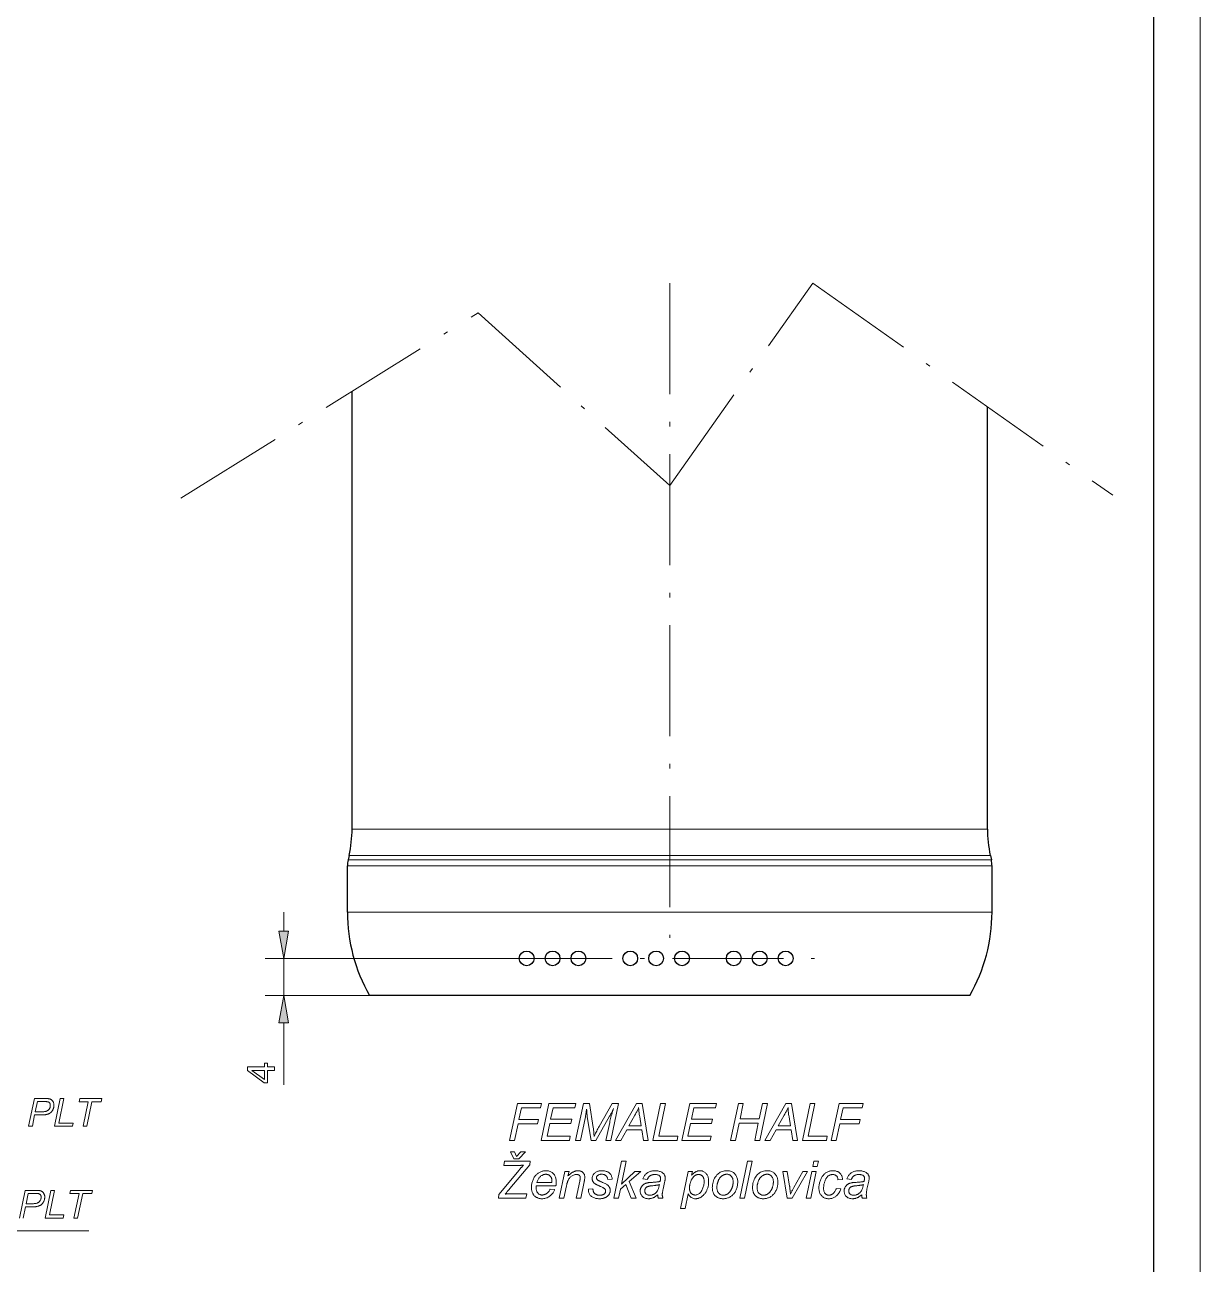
# Model space of a CAD drawing. Extents: x 0 to 297, y 0 to 420.
# Drawn here: x 169.9 to 297, y 151.8 to 285.9 of the extents above; entities that cross this region are included whole.
import ezdxf

# ---------------------------------------------------------------- set-up
doc = ezdxf.new("R2010")
doc.units = 0
doc.linetypes.add('DASHDOT', pattern=[18.5, 12, -3, 0.5, -3])

msp = doc.modelspace()

# ---------------------------------------------------------------- linework, layer by layer
at = {"color": 7, "lineweight": 13}
for p, q in [((297, 0), (297, 420)), ((269.78, 198.9), (205.29, 198.9)), ((270.06, 196.04), (204.97, 196.04)), ((270.22, 194.9), (204.79, 194.9)), ((270.16, 195.56), (204.86, 195.56)), ((270.22, 189.9), (204.79, 189.9)), ((221.43, 184.9), (195.9, 184.9))]:
    msp.add_line(p, q, dxfattribs=at)
at = {"color": 7, "lineweight": 30}
for p, q in [((292, 5), (292, 415)), ((205.29, 198.9), (205.29, 246.24)), ((273.99, 198.9), (273.99, 244.59)), ((272.09, 180.9), (207.19, 180.9))]:
    msp.add_line(p, q, dxfattribs=at)
at = {"color": 7, "linetype": 'DASHDOT', "lineweight": 13}
for p, q in [((239.64, 257.94), (239.64, 187.11)), ((239.64, 236.06), (255.11, 257.94)), ((255.11, 257.94), (287.54, 235.01)), ((186.78, 234.7), (218.91, 254.74)), ((218.91, 254.74), (239.64, 236.06)), ((221.43, 184.9), (255.29, 184.9))]:
    msp.add_line(p, q, dxfattribs=at)
at = {"color": 7, "lineweight": 13, "ltscale": 0.105125}
msp.add_line((273.99, 198.9), (269.78, 198.9), dxfattribs=at)
at = {"color": 7, "lineweight": 30, "ltscale": 0.0125}
for p, q in [((204.97, 196.04), (204.86, 195.56)), ((274.31, 196.04), (274.42, 195.56))]:
    msp.add_line(p, q, dxfattribs=at)
at = {"color": 7, "lineweight": 13, "ltscale": 0.106096}
msp.add_line((274.31, 196.04), (270.06, 196.04), dxfattribs=at)
at = {"color": 7, "lineweight": 30, "ltscale": 0.125}
for p, q in [((204.79, 189.9), (204.79, 194.9)), ((274.49, 189.9), (274.49, 194.9))]:
    msp.add_line(p, q, dxfattribs=at)
at = {"color": 7, "lineweight": 13, "ltscale": 0.106432}
msp.add_line((274.42, 195.56), (270.16, 195.56), dxfattribs=at)
at = {"color": 7, "lineweight": 13, "ltscale": 0.106656}
for p, q in [((274.49, 194.9), (270.22, 194.9)), ((274.49, 189.9), (270.22, 189.9))]:
    msp.add_line(p, q, dxfattribs=at)
at = {"color": 7, "lineweight": 13, "ltscale": 0.051139}
msp.add_line((197.9, 187.85), (197.9, 189.9), dxfattribs=at)
at = {"color": 7, "lineweight": 13, "ltscale": 0.1}
msp.add_line((197.9, 180.9), (197.9, 184.9), dxfattribs=at)
at = {"color": 7, "lineweight": 13, "ltscale": 0.282173}
msp.add_line((207.19, 180.9), (195.9, 180.9), dxfattribs=at)
at = {"color": 7, "lineweight": 13, "ltscale": 0.167814}
msp.add_line((197.9, 171.23), (197.9, 177.94), dxfattribs=at)
at = {"color": 7, "lineweight": 13}
for points in [[(197.38, 187.85), (197.9, 184.9), (198.42, 187.85)], [(198.42, 177.94), (197.9, 180.9), (197.38, 177.94)], [(196.9, 172.77), (196.16, 172.77), (196.16, 171.45), (195.78, 171.45), (193.97, 172.76), (193.97, 173.16), (195.81, 173.16), (195.81, 173.58), (196.16, 173.58), (196.16, 173.16), (196.9, 173.16)], [(195.81, 171.81), (195.81, 172.77), (194.47, 172.77)], [(170.32, 166.74), (170.94, 169.74), (172.2, 169.74), (172.26, 169.74), (172.32, 169.74), (172.38, 169.73), (172.43, 169.73), (172.48, 169.72), (172.53, 169.71), (172.57, 169.7), (172.61, 169.69), (172.65, 169.68), (172.68, 169.66), (172.72, 169.65), (172.75, 169.63), (172.78, 169.61), (172.81, 169.59), (172.83, 169.56), (172.86, 169.54), (172.88, 169.51), (172.91, 169.48), (172.93, 169.44), (172.95, 169.41), (172.97, 169.37), (172.99, 169.33), (173.01, 169.3), (173.02, 169.26), (173.03, 169.22), (173.04, 169.18), (173.05, 169.13), (173.06, 169.09), (173.06, 169.05), (173.06, 169), (173.06, 168.97), (173.06, 168.93), (173.05, 168.89), (173.05, 168.85), (173.04, 168.81), (173.03, 168.78), (173.02, 168.74), (173.01, 168.7), (173, 168.66), (172.98, 168.62), (172.97, 168.59), (172.95, 168.55), (172.94, 168.51), (172.92, 168.48), (172.9, 168.45), (172.88, 168.42), (172.86, 168.39), (172.84, 168.36), (172.82, 168.33), (172.79, 168.31), (172.77, 168.28), (172.75, 168.26), (172.72, 168.24), (172.7, 168.22), (172.68, 168.2), (172.65, 168.18), (172.63, 168.16), (172.61, 168.15), (172.58, 168.13), (172.56, 168.12), (172.53, 168.11), (172.51, 168.09), (172.49, 168.08), (172.46, 168.07), (172.44, 168.06), (172.41, 168.05), (172.38, 168.05), (172.36, 168.04), (172.33, 168.03), (172.3, 168.02), (172.25, 168.01), (172.19, 168), (172.13, 167.99), (172.07, 167.98), (172.01, 167.97), (171.96, 167.97), (171.9, 167.96), (171.84, 167.96), (171.78, 167.96), (171.72, 167.96), (170.97, 167.96), (170.72, 166.74)], [(171.04, 168.3), (171.7, 168.3), (171.78, 168.3), (171.85, 168.3), (171.92, 168.3), (171.98, 168.31), (172.04, 168.32), (172.09, 168.33), (172.14, 168.34), (172.19, 168.35), (172.23, 168.36), (172.27, 168.38), (172.3, 168.4), (172.34, 168.42), (172.37, 168.44), (172.4, 168.46), (172.43, 168.48), (172.46, 168.51), (172.48, 168.54), (172.51, 168.57), (172.53, 168.6), (172.56, 168.63), (172.58, 168.67), (172.6, 168.7), (172.61, 168.74), (172.63, 168.77), (172.64, 168.81), (172.65, 168.84), (172.66, 168.88), (172.66, 168.92), (172.66, 168.95), (172.66, 168.99), (172.66, 169.02), (172.66, 169.05), (172.66, 169.08), (172.66, 169.1), (172.65, 169.13), (172.64, 169.15), (172.64, 169.17), (172.63, 169.19), (172.62, 169.21), (172.61, 169.23), (172.6, 169.25), (172.58, 169.27), (172.57, 169.28), (172.55, 169.3), (172.54, 169.31), (172.52, 169.33), (172.5, 169.34), (172.49, 169.35), (172.47, 169.36), (172.45, 169.37), (172.42, 169.38), (172.4, 169.39), (172.37, 169.39), (172.33, 169.4), (172.29, 169.4), (172.25, 169.41), (172.21, 169.41), (172.16, 169.41), (172.1, 169.41), (172.04, 169.41), (171.28, 169.41)], [(173.1, 166.74), (173.72, 169.74), (174.13, 169.74), (173.57, 167.08), (175.13, 167.08), (175.06, 166.74)], [(176.21, 166.74), (176.77, 169.4), (175.78, 169.4), (175.86, 169.74), (178.22, 169.74), (178.15, 169.4), (177.17, 169.4), (176.61, 166.74)], [(222.33, 165.21), (223.17, 169.21), (225.77, 169.21), (225.67, 168.75), (223.61, 168.75), (223.34, 167.48), (225.45, 167.48), (225.35, 167.02), (223.25, 167.02), (222.87, 165.21)], [(225.74, 165.21), (226.58, 169.21), (229.47, 169.21), (229.37, 168.75), (227.02, 168.75), (226.76, 167.51), (229.05, 167.51), (228.95, 167.05), (226.66, 167.05), (226.37, 165.66), (228.89, 165.66), (228.8, 165.21)], [(229.46, 165.21), (230.3, 169.21), (230.96, 169.21), (231.36, 166.61), (231.38, 166.51), (231.39, 166.41), (231.4, 166.31), (231.42, 166.21), (231.43, 166.11), (231.44, 166.02), (231.45, 165.92), (231.45, 165.82), (231.46, 165.73), (231.46, 165.63), (231.5, 165.72), (231.54, 165.81), (231.58, 165.9), (231.63, 166), (231.69, 166.11), (231.75, 166.22), (231.81, 166.34), (231.87, 166.46), (231.95, 166.59), (232.02, 166.73), (233.42, 169.21), (234.09, 169.21), (233.26, 165.21), (232.73, 165.21), (233.15, 167.15), (233.18, 167.29), (233.21, 167.43), (233.25, 167.57), (233.28, 167.72), (233.32, 167.87), (233.37, 168.02), (233.41, 168.18), (233.46, 168.33), (233.51, 168.5), (233.56, 168.66), (233.53, 168.58), (233.49, 168.5), (233.45, 168.42), (233.41, 168.34), (233.37, 168.26), (233.33, 168.17), (233.28, 168.09), (233.24, 168), (233.19, 167.91), (233.14, 167.82), (231.65, 165.21), (231.13, 165.21), (230.73, 167.77), (230.72, 167.84), (230.71, 167.92), (230.7, 167.99), (230.69, 168.07), (230.68, 168.15), (230.68, 168.24), (230.67, 168.32), (230.66, 168.41), (230.66, 168.5), (230.65, 168.59), (230.64, 168.49), (230.62, 168.39), (230.61, 168.3), (230.6, 168.21), (230.58, 168.12), (230.57, 168.04), (230.56, 167.96), (230.54, 167.89), (230.53, 167.82), (230.52, 167.76), (229.99, 165.21)], [(233.76, 165.21), (236.03, 169.21), (236.66, 169.21), (237.32, 165.21), (236.8, 165.21), (236.61, 166.36), (234.99, 166.36), (234.35, 165.21)], [(237.83, 165.21), (238.66, 169.21), (239.19, 169.21), (238.46, 165.66), (240.53, 165.66), (240.44, 165.21)], [(240.96, 165.21), (241.8, 169.21), (244.68, 169.21), (244.59, 168.75), (242.24, 168.75), (241.98, 167.51), (244.27, 167.51), (244.17, 167.05), (241.88, 167.05), (241.59, 165.66), (244.11, 165.66), (244.01, 165.21)], [(246.22, 165.21), (247.06, 169.21), (247.59, 169.21), (247.25, 167.54), (249.32, 167.54), (249.67, 169.21), (250.2, 169.21), (249.37, 165.21), (248.83, 165.21), (249.22, 167.09), (247.15, 167.09), (246.76, 165.21)], [(249.91, 165.21), (252.18, 169.21), (252.81, 169.21), (253.47, 165.21), (252.95, 165.21), (252.76, 166.36), (251.14, 166.36), (250.5, 165.21)], [(253.98, 165.21), (254.81, 169.21), (255.34, 169.21), (254.61, 165.66), (256.68, 165.66), (256.59, 165.21)], [(257.11, 165.21), (257.95, 169.21), (260.55, 169.21), (260.45, 168.75), (258.39, 168.75), (258.12, 167.48), (260.23, 167.48), (260.13, 167.02), (258.03, 167.02), (257.65, 165.21)], [(235.22, 166.77), (236.54, 166.77), (236.39, 167.77), (236.37, 167.89), (236.35, 168), (236.34, 168.11), (236.33, 168.22), (236.31, 168.32), (236.3, 168.42), (236.29, 168.51), (236.29, 168.6), (236.28, 168.69), (236.28, 168.77), (236.25, 168.7), (236.22, 168.63), (236.18, 168.55), (236.15, 168.47), (236.11, 168.39), (236.07, 168.31), (236.02, 168.23), (235.98, 168.14), (235.93, 168.05), (235.88, 167.95)], [(251.37, 166.77), (252.69, 166.77), (252.54, 167.77), (252.52, 167.89), (252.5, 168), (252.49, 168.11), (252.48, 168.22), (252.46, 168.32), (252.45, 168.42), (252.44, 168.51), (252.44, 168.6), (252.43, 168.69), (252.43, 168.77), (252.4, 168.7), (252.37, 168.63), (252.33, 168.55), (252.3, 168.47), (252.26, 168.39), (252.22, 168.31), (252.17, 168.23), (252.13, 168.14), (252.08, 168.05), (252.03, 167.95)], [(224.04, 163.96), (223.32, 163.21), (222.78, 163.21), (222.44, 163.96), (222.87, 163.96), (223.08, 163.47), (223.53, 163.96)], [(221.12, 158.96), (221.17, 159.36), (223.18, 161.76), (223.59, 162.26), (223.62, 162.29), (223.64, 162.32), (223.67, 162.35), (223.69, 162.38), (223.72, 162.41), (223.74, 162.43), (223.76, 162.46), (223.79, 162.49), (223.81, 162.51), (223.83, 162.54), (223.79, 162.53), (223.74, 162.53), (223.7, 162.53), (223.66, 162.52), (223.62, 162.52), (223.59, 162.52), (223.55, 162.51), (223.53, 162.51), (223.5, 162.51), (223.48, 162.51), (223.35, 162.51), (223.19, 162.51), (223.04, 162.51), (221.69, 162.51), (221.79, 162.96), (224.54, 162.96), (224.5, 162.55), (222.35, 159.99), (222.27, 159.9), (222.2, 159.82), (222.14, 159.74), (222.08, 159.67), (222.03, 159.61), (221.98, 159.55), (221.94, 159.51), (221.9, 159.46), (221.87, 159.43), (221.85, 159.4), (221.87, 159.41), (221.89, 159.41), (221.91, 159.41), (221.93, 159.41), (221.95, 159.41), (221.96, 159.42), (221.97, 159.42), (221.99, 159.42), (222, 159.42), (222, 159.42), (224.18, 159.42), (224.09, 158.96)], [(233.6, 158.96), (234.44, 162.96), (234.93, 162.96), (234.41, 160.48), (235.85, 161.86), (236.5, 161.86), (235.27, 160.78), (236.01, 158.96), (235.47, 158.96), (234.9, 160.45), (234.3, 159.93), (234.09, 158.96)], [(247.23, 158.96), (248.06, 162.96), (248.55, 162.96), (247.72, 158.96)], [(255.11, 162.4), (255.23, 162.96), (255.72, 162.96), (255.6, 162.4)], [(226.71, 159.95), (227.19, 159.9), (227.17, 159.83), (227.14, 159.76), (227.11, 159.69), (227.07, 159.62), (227.02, 159.55), (226.97, 159.48), (226.92, 159.42), (226.86, 159.35), (226.79, 159.28), (226.72, 159.22), (226.64, 159.16), (226.56, 159.1), (226.48, 159.06), (226.4, 159.01), (226.31, 158.98), (226.22, 158.95), (226.13, 158.93), (226.03, 158.91), (225.93, 158.9), (225.83, 158.9), (225.77, 158.9), (225.7, 158.9), (225.64, 158.91), (225.58, 158.92), (225.52, 158.93), (225.46, 158.95), (225.4, 158.97), (225.35, 158.99), (225.29, 159.02), (225.24, 159.05), (225.19, 159.08), (225.14, 159.11), (225.09, 159.15), (225.04, 159.19), (225, 159.23), (224.96, 159.27), (224.92, 159.32), (224.89, 159.37), (224.86, 159.42), (224.83, 159.48), (224.8, 159.54), (224.78, 159.6), (224.76, 159.66), (224.74, 159.72), (224.72, 159.78), (224.71, 159.85), (224.7, 159.91), (224.69, 159.98), (224.69, 160.05), (224.69, 160.13), (224.69, 160.22), (224.7, 160.31), (224.71, 160.41), (224.72, 160.5), (224.74, 160.59), (224.77, 160.68), (224.8, 160.78), (224.83, 160.87), (224.87, 160.96), (224.91, 161.05), (224.95, 161.13), (225, 161.22), (225.05, 161.29), (225.1, 161.37), (225.16, 161.44), (225.22, 161.5), (225.28, 161.56), (225.34, 161.61), (225.41, 161.66), (225.48, 161.71), (225.55, 161.75), (225.62, 161.79), (225.69, 161.82), (225.77, 161.85), (225.84, 161.87), (225.92, 161.89), (225.99, 161.91), (226.07, 161.92), (226.15, 161.92), (226.23, 161.93), (226.33, 161.92), (226.43, 161.91), (226.53, 161.9), (226.61, 161.87), (226.7, 161.85), (226.78, 161.81), (226.86, 161.77), (226.93, 161.72), (227, 161.67), (227.06, 161.6), (227.12, 161.54), (227.17, 161.47), (227.22, 161.39), (227.26, 161.31), (227.29, 161.22), (227.32, 161.13), (227.34, 161.04), (227.36, 160.94), (227.37, 160.83), (227.37, 160.73), (227.37, 160.68), (227.37, 160.64), (227.37, 160.6), (227.36, 160.55), (227.36, 160.51), (227.36, 160.47), (227.35, 160.42), (227.35, 160.38), (227.34, 160.33), (227.33, 160.29), (225.2, 160.29), (225.2, 160.27), (225.19, 160.26), (225.19, 160.24), (225.19, 160.22), (225.19, 160.21), (225.19, 160.19), (225.19, 160.18), (225.19, 160.16), (225.19, 160.15), (225.19, 160.14), (225.19, 160.06), (225.2, 159.98), (225.2, 159.91), (225.22, 159.84), (225.23, 159.78), (225.26, 159.72), (225.28, 159.66), (225.31, 159.61), (225.34, 159.56), (225.37, 159.52), (225.41, 159.48), (225.45, 159.44), (225.49, 159.41), (225.54, 159.38), (225.58, 159.36), (225.63, 159.34), (225.68, 159.32), (225.73, 159.31), (225.78, 159.3), (225.83, 159.3), (225.88, 159.3), (225.93, 159.31), (225.98, 159.32), (226.03, 159.33), (226.08, 159.34), (226.13, 159.36), (226.18, 159.38), (226.23, 159.41), (226.28, 159.44), (226.33, 159.47), (226.38, 159.5), (226.43, 159.54), (226.47, 159.58), (226.51, 159.62), (226.55, 159.67), (226.59, 159.72), (226.62, 159.77), (226.65, 159.83), (226.68, 159.89)], [(225.28, 160.67), (226.9, 160.67), (226.9, 160.68), (226.91, 160.69), (226.91, 160.71), (226.91, 160.72), (226.91, 160.73), (226.91, 160.74), (226.91, 160.75), (226.91, 160.76), (226.91, 160.77), (226.91, 160.77), (226.91, 160.85), (226.9, 160.92), (226.89, 160.98), (226.88, 161.04), (226.86, 161.1), (226.84, 161.16), (226.82, 161.21), (226.79, 161.26), (226.76, 161.3), (226.72, 161.34), (226.68, 161.38), (226.64, 161.42), (226.6, 161.44), (226.56, 161.47), (226.51, 161.49), (226.46, 161.51), (226.41, 161.52), (226.36, 161.53), (226.3, 161.54), (226.24, 161.54), (226.18, 161.54), (226.12, 161.53), (226.06, 161.52), (226, 161.51), (225.94, 161.49), (225.88, 161.46), (225.83, 161.43), (225.77, 161.4), (225.72, 161.36), (225.67, 161.32), (225.62, 161.28), (225.57, 161.23), (225.52, 161.17), (225.48, 161.11), (225.44, 161.05), (225.4, 160.98), (225.37, 160.91), (225.33, 160.83), (225.3, 160.75)], [(227.69, 158.96), (228.3, 161.86), (228.75, 161.86), (228.64, 161.36), (228.7, 161.41), (228.75, 161.47), (228.81, 161.52), (228.87, 161.57), (228.92, 161.61), (228.98, 161.66), (229.03, 161.69), (229.08, 161.73), (229.13, 161.76), (229.19, 161.79), (229.24, 161.82), (229.29, 161.84), (229.34, 161.86), (229.39, 161.88), (229.44, 161.89), (229.49, 161.9), (229.55, 161.91), (229.6, 161.92), (229.65, 161.93), (229.7, 161.93), (229.77, 161.92), (229.84, 161.92), (229.9, 161.91), (229.96, 161.9), (230.02, 161.88), (230.07, 161.86), (230.12, 161.83), (230.17, 161.8), (230.21, 161.77), (230.26, 161.74), (230.29, 161.7), (230.33, 161.65), (230.36, 161.61), (230.38, 161.56), (230.41, 161.51), (230.42, 161.46), (230.44, 161.41), (230.45, 161.35), (230.45, 161.29), (230.46, 161.23), (230.46, 161.19), (230.45, 161.15), (230.45, 161.11), (230.45, 161.07), (230.44, 161.02), (230.43, 160.97), (230.42, 160.91), (230.41, 160.85), (230.4, 160.79), (230.39, 160.72), (230.02, 158.96), (229.52, 158.96), (229.91, 160.8), (229.92, 160.85), (229.93, 160.9), (229.94, 160.95), (229.94, 160.99), (229.95, 161.03), (229.96, 161.07), (229.96, 161.11), (229.96, 161.14), (229.96, 161.17), (229.97, 161.2), (229.96, 161.22), (229.96, 161.25), (229.96, 161.28), (229.95, 161.3), (229.94, 161.33), (229.93, 161.35), (229.92, 161.37), (229.9, 161.39), (229.88, 161.41), (229.87, 161.43), (229.85, 161.45), (229.82, 161.46), (229.8, 161.48), (229.77, 161.49), (229.74, 161.5), (229.71, 161.51), (229.68, 161.51), (229.65, 161.52), (229.61, 161.52), (229.58, 161.52), (229.5, 161.52), (229.43, 161.51), (229.36, 161.5), (229.29, 161.48), (229.22, 161.45), (229.15, 161.42), (229.09, 161.39), (229.02, 161.35), (228.96, 161.3), (228.9, 161.25), (228.85, 161.19), (228.79, 161.12), (228.74, 161.05), (228.69, 160.97), (228.65, 160.88), (228.6, 160.78), (228.57, 160.67), (228.53, 160.56), (228.5, 160.44), (228.47, 160.31), (228.19, 158.96)], [(230.85, 159.95), (231.34, 159.98), (231.34, 159.94), (231.34, 159.9), (231.35, 159.86), (231.35, 159.82), (231.36, 159.79), (231.36, 159.75), (231.37, 159.72), (231.38, 159.68), (231.39, 159.65), (231.41, 159.62), (231.42, 159.59), (231.44, 159.56), (231.46, 159.54), (231.48, 159.51), (231.5, 159.48), (231.52, 159.46), (231.55, 159.44), (231.58, 159.42), (231.61, 159.39), (231.65, 159.38), (231.68, 159.36), (231.72, 159.34), (231.76, 159.33), (231.8, 159.31), (231.84, 159.3), (231.88, 159.3), (231.92, 159.29), (231.97, 159.28), (232.01, 159.28), (232.06, 159.28), (232.12, 159.28), (232.18, 159.28), (232.24, 159.29), (232.29, 159.3), (232.34, 159.31), (232.39, 159.33), (232.44, 159.34), (232.48, 159.36), (232.52, 159.39), (232.55, 159.41), (232.58, 159.44), (232.61, 159.46), (232.63, 159.49), (232.65, 159.52), (232.67, 159.55), (232.69, 159.58), (232.7, 159.62), (232.71, 159.65), (232.71, 159.68), (232.71, 159.72), (232.71, 159.74), (232.71, 159.77), (232.7, 159.79), (232.7, 159.82), (232.69, 159.84), (232.68, 159.87), (232.67, 159.89), (232.65, 159.92), (232.63, 159.94), (232.61, 159.96), (232.59, 159.99), (232.56, 160.01), (232.53, 160.04), (232.49, 160.06), (232.44, 160.09), (232.39, 160.12), (232.33, 160.15), (232.27, 160.18), (232.2, 160.21), (232.12, 160.24), (232.05, 160.28), (231.98, 160.31), (231.91, 160.34), (231.85, 160.36), (231.8, 160.39), (231.75, 160.41), (231.71, 160.43), (231.68, 160.45), (231.65, 160.47), (231.62, 160.48), (231.59, 160.5), (231.55, 160.53), (231.52, 160.55), (231.49, 160.58), (231.46, 160.6), (231.43, 160.63), (231.41, 160.66), (231.39, 160.68), (231.37, 160.71), (231.35, 160.74), (231.33, 160.77), (231.31, 160.81), (231.3, 160.84), (231.29, 160.87), (231.28, 160.91), (231.27, 160.94), (231.26, 160.98), (231.26, 161.01), (231.25, 161.05), (231.25, 161.09), (231.26, 161.16), (231.26, 161.23), (231.28, 161.29), (231.3, 161.35), (231.32, 161.41), (231.35, 161.47), (231.39, 161.52), (231.43, 161.58), (231.47, 161.63), (231.53, 161.68), (231.58, 161.73), (231.64, 161.77), (231.71, 161.81), (231.78, 161.84), (231.85, 161.87), (231.93, 161.89), (232.02, 161.9), (232.1, 161.92), (232.19, 161.92), (232.29, 161.93), (232.4, 161.92), (232.5, 161.92), (232.59, 161.9), (232.69, 161.89), (232.77, 161.86), (232.85, 161.84), (232.93, 161.8), (233, 161.76), (233.06, 161.72), (233.12, 161.67), (233.18, 161.62), (233.22, 161.57), (233.27, 161.51), (233.31, 161.45), (233.34, 161.38), (233.36, 161.31), (233.39, 161.24), (233.4, 161.17), (233.41, 161.09), (233.42, 161.01), (232.93, 160.98), (232.93, 161.03), (232.92, 161.08), (232.91, 161.12), (232.9, 161.17), (232.88, 161.21), (232.86, 161.25), (232.84, 161.29), (232.81, 161.33), (232.78, 161.36), (232.75, 161.39), (232.71, 161.42), (232.67, 161.45), (232.63, 161.47), (232.59, 161.49), (232.54, 161.51), (232.49, 161.52), (232.43, 161.53), (232.38, 161.54), (232.32, 161.54), (232.25, 161.54), (232.2, 161.54), (232.16, 161.54), (232.11, 161.53), (232.07, 161.53), (232.03, 161.52), (231.99, 161.5), (231.95, 161.49), (231.92, 161.47), (231.89, 161.45), (231.86, 161.43), (231.83, 161.4), (231.81, 161.38), (231.78, 161.35), (231.77, 161.33), (231.75, 161.3), (231.74, 161.28), (231.73, 161.25), (231.72, 161.23), (231.72, 161.2), (231.71, 161.17), (231.72, 161.15), (231.72, 161.12), (231.73, 161.09), (231.73, 161.07), (231.75, 161.05), (231.76, 161.02), (231.77, 161), (231.79, 160.98), (231.81, 160.95), (231.84, 160.93), (231.86, 160.92), (231.88, 160.9), (231.91, 160.88), (231.94, 160.86), (231.98, 160.84), (232.03, 160.82), (232.08, 160.8), (232.13, 160.77), (232.19, 160.74), (232.26, 160.71), (232.37, 160.67), (232.47, 160.62), (232.56, 160.58), (232.65, 160.54), (232.72, 160.5), (232.79, 160.46), (232.85, 160.42), (232.9, 160.39), (232.94, 160.36), (232.98, 160.33), (233.02, 160.28), (233.06, 160.23), (233.09, 160.18), (233.13, 160.13), (233.15, 160.08), (233.17, 160.02), (233.19, 159.96), (233.2, 159.9), (233.21, 159.84), (233.21, 159.78), (233.21, 159.73), (233.2, 159.69), (233.2, 159.65), (233.19, 159.61), (233.18, 159.56), (233.16, 159.52), (233.14, 159.48), (233.13, 159.44), (233.1, 159.39), (233.08, 159.35), (233.05, 159.31), (233.02, 159.27), (232.99, 159.24), (232.95, 159.2), (232.91, 159.17), (232.87, 159.13), (232.82, 159.1), (232.78, 159.07), (232.73, 159.05), (232.67, 159.02), (232.62, 159), (232.56, 158.98), (232.5, 158.96), (232.44, 158.94), (232.38, 158.93), (232.31, 158.92), (232.25, 158.91), (232.18, 158.9), (232.11, 158.9), (232.03, 158.9), (231.93, 158.9), (231.84, 158.91), (231.75, 158.92), (231.66, 158.94), (231.57, 158.96), (231.49, 158.99), (231.4, 159.02), (231.33, 159.06), (231.25, 159.1), (231.18, 159.15), (231.11, 159.2), (231.05, 159.26), (231, 159.32), (230.96, 159.39), (230.92, 159.47), (230.89, 159.56), (230.87, 159.65), (230.85, 159.74), (230.85, 159.84)], [(238.34, 159.32), (238.29, 159.28), (238.24, 159.24), (238.19, 159.2), (238.14, 159.17), (238.09, 159.13), (238.04, 159.1), (237.99, 159.07), (237.94, 159.05), (237.9, 159.02), (237.85, 159), (237.8, 158.98), (237.75, 158.96), (237.7, 158.95), (237.65, 158.93), (237.6, 158.92), (237.55, 158.91), (237.5, 158.91), (237.45, 158.9), (237.39, 158.9), (237.34, 158.9), (237.26, 158.9), (237.19, 158.91), (237.11, 158.92), (237.04, 158.94), (236.98, 158.96), (236.92, 158.98), (236.86, 159.01), (236.8, 159.05), (236.74, 159.09), (236.69, 159.13), (236.65, 159.18), (236.61, 159.23), (236.57, 159.29), (236.54, 159.34), (236.51, 159.4), (236.49, 159.46), (236.47, 159.53), (236.46, 159.6), (236.45, 159.67), (236.45, 159.74), (236.45, 159.79), (236.45, 159.83), (236.46, 159.88), (236.47, 159.92), (236.48, 159.97), (236.49, 160.01), (236.5, 160.05), (236.52, 160.09), (236.54, 160.13), (236.56, 160.17), (236.58, 160.2), (236.61, 160.24), (236.63, 160.27), (236.66, 160.31), (236.69, 160.34), (236.72, 160.37), (236.75, 160.39), (236.78, 160.42), (236.82, 160.44), (236.85, 160.47), (236.89, 160.49), (236.93, 160.51), (236.97, 160.53), (237.01, 160.55), (237.06, 160.57), (237.1, 160.58), (237.15, 160.6), (237.2, 160.61), (237.25, 160.62), (237.3, 160.63), (237.34, 160.64), (237.38, 160.64), (237.43, 160.65), (237.48, 160.65), (237.54, 160.66), (237.61, 160.66), (237.68, 160.67), (237.76, 160.67), (237.84, 160.68), (237.93, 160.68), (238.02, 160.69), (238.11, 160.69), (238.19, 160.7), (238.26, 160.71), (238.33, 160.72), (238.39, 160.73), (238.45, 160.74), (238.51, 160.75), (238.56, 160.77), (238.6, 160.78), (238.61, 160.82), (238.62, 160.86), (238.63, 160.9), (238.64, 160.93), (238.64, 160.97), (238.65, 161), (238.65, 161.03), (238.65, 161.06), (238.66, 161.09), (238.66, 161.12), (238.65, 161.15), (238.65, 161.18), (238.64, 161.21), (238.64, 161.24), (238.62, 161.27), (238.61, 161.3), (238.59, 161.32), (238.58, 161.34), (238.55, 161.37), (238.53, 161.39), (238.49, 161.41), (238.46, 161.44), (238.41, 161.46), (238.37, 161.47), (238.32, 161.49), (238.27, 161.5), (238.21, 161.51), (238.15, 161.52), (238.09, 161.52), (238.03, 161.52), (237.97, 161.52), (237.91, 161.52), (237.85, 161.51), (237.8, 161.5), (237.75, 161.49), (237.7, 161.47), (237.65, 161.46), (237.6, 161.43), (237.56, 161.41), (237.52, 161.38), (237.48, 161.36), (237.44, 161.33), (237.41, 161.29), (237.38, 161.26), (237.35, 161.22), (237.32, 161.18), (237.3, 161.14), (237.27, 161.09), (237.25, 161.04), (237.23, 160.99), (236.73, 161.04), (236.76, 161.12), (236.8, 161.2), (236.84, 161.28), (236.88, 161.35), (236.93, 161.42), (236.98, 161.48), (237.03, 161.54), (237.09, 161.6), (237.15, 161.65), (237.22, 161.7), (237.28, 161.74), (237.36, 161.78), (237.43, 161.81), (237.51, 161.84), (237.59, 161.87), (237.68, 161.89), (237.77, 161.91), (237.86, 161.92), (237.95, 161.92), (238.05, 161.93), (238.16, 161.92), (238.26, 161.92), (238.36, 161.9), (238.45, 161.89), (238.53, 161.86), (238.62, 161.83), (238.7, 161.8), (238.77, 161.76), (238.84, 161.72), (238.9, 161.67), (238.95, 161.63), (238.99, 161.59), (239.03, 161.55), (239.06, 161.5), (239.08, 161.45), (239.11, 161.4), (239.12, 161.35), (239.13, 161.29), (239.14, 161.23), (239.14, 161.17), (239.14, 161.13), (239.14, 161.08), (239.14, 161.03), (239.13, 160.98), (239.13, 160.92), (239.12, 160.87), (239.11, 160.81), (239.1, 160.76), (239.09, 160.7), (239.08, 160.64), (238.92, 159.92), (238.9, 159.85), (238.89, 159.78), (238.88, 159.72), (238.87, 159.66), (238.86, 159.6), (238.85, 159.55), (238.85, 159.5), (238.84, 159.45), (238.84, 159.4), (238.84, 159.36), (238.84, 159.33), (238.84, 159.3), (238.84, 159.26), (238.85, 159.23), (238.85, 159.19), (238.86, 159.15), (238.87, 159.11), (238.88, 159.06), (238.89, 159.01), (238.9, 158.96), (238.4, 158.96), (238.39, 158.99), (238.38, 159.02), (238.38, 159.06), (238.37, 159.09), (238.36, 159.12), (238.36, 159.16), (238.35, 159.2), (238.35, 159.24), (238.35, 159.28)], [(240.81, 157.85), (241.64, 161.86), (242.1, 161.86), (242.01, 161.46), (242.06, 161.51), (242.11, 161.56), (242.16, 161.6), (242.21, 161.64), (242.26, 161.68), (242.3, 161.72), (242.34, 161.75), (242.39, 161.78), (242.43, 161.8), (242.47, 161.82), (242.51, 161.84), (242.55, 161.86), (242.59, 161.88), (242.63, 161.89), (242.68, 161.9), (242.72, 161.91), (242.76, 161.92), (242.8, 161.92), (242.85, 161.93), (242.89, 161.93), (242.97, 161.92), (243.05, 161.91), (243.13, 161.9), (243.2, 161.88), (243.27, 161.85), (243.34, 161.82), (243.4, 161.78), (243.47, 161.73), (243.52, 161.68), (243.58, 161.62), (243.63, 161.56), (243.68, 161.49), (243.72, 161.42), (243.76, 161.34), (243.79, 161.26), (243.81, 161.17), (243.83, 161.08), (243.84, 160.98), (243.85, 160.87), (243.85, 160.76), (243.85, 160.67), (243.85, 160.58), (243.84, 160.5), (243.83, 160.41), (243.82, 160.33), (243.8, 160.25), (243.78, 160.17), (243.76, 160.09), (243.73, 160.01), (243.7, 159.94), (243.67, 159.86), (243.64, 159.79), (243.61, 159.73), (243.57, 159.66), (243.54, 159.6), (243.5, 159.54), (243.46, 159.49), (243.42, 159.43), (243.38, 159.38), (243.34, 159.34), (243.29, 159.29), (243.25, 159.25), (243.2, 159.21), (243.16, 159.18), (243.12, 159.14), (243.07, 159.11), (243.03, 159.08), (242.98, 159.05), (242.94, 159.03), (242.89, 159), (242.85, 158.98), (242.8, 158.97), (242.76, 158.95), (242.71, 158.94), (242.67, 158.92), (242.62, 158.91), (242.57, 158.91), (242.53, 158.9), (242.48, 158.9), (242.43, 158.9), (242.33, 158.9), (242.24, 158.92), (242.14, 158.95), (242.06, 158.98), (241.97, 159.03), (241.89, 159.09), (241.82, 159.16), (241.75, 159.24), (241.69, 159.33), (241.63, 159.43), (241.3, 157.85)], [(241.78, 160.15), (241.78, 160.08), (241.78, 160.03), (241.79, 159.97), (241.79, 159.92), (241.79, 159.87), (241.8, 159.83), (241.81, 159.79), (241.81, 159.76), (241.82, 159.72), (241.83, 159.7), (241.84, 159.66), (241.86, 159.63), (241.88, 159.6), (241.9, 159.57), (241.92, 159.54), (241.94, 159.51), (241.97, 159.48), (241.99, 159.46), (242.02, 159.43), (242.05, 159.41), (242.08, 159.39), (242.12, 159.37), (242.15, 159.36), (242.19, 159.34), (242.22, 159.33), (242.26, 159.32), (242.29, 159.31), (242.33, 159.31), (242.37, 159.3), (242.41, 159.3), (242.5, 159.31), (242.58, 159.32), (242.65, 159.34), (242.73, 159.38), (242.8, 159.42), (242.86, 159.47), (242.93, 159.54), (242.99, 159.61), (243.05, 159.69), (243.1, 159.78), (243.15, 159.88), (243.19, 159.97), (243.23, 160.07), (243.27, 160.17), (243.3, 160.26), (243.32, 160.36), (243.34, 160.46), (243.35, 160.56), (243.36, 160.66), (243.36, 160.76), (243.36, 160.83), (243.36, 160.9), (243.35, 160.96), (243.33, 161.03), (243.32, 161.09), (243.3, 161.14), (243.28, 161.19), (243.25, 161.24), (243.22, 161.29), (243.19, 161.33), (243.15, 161.37), (243.11, 161.4), (243.07, 161.43), (243.03, 161.46), (242.99, 161.48), (242.94, 161.5), (242.9, 161.51), (242.85, 161.52), (242.8, 161.53), (242.75, 161.53), (242.71, 161.53), (242.67, 161.52), (242.64, 161.52), (242.6, 161.51), (242.57, 161.5), (242.53, 161.49), (242.5, 161.48), (242.46, 161.46), (242.43, 161.45), (242.4, 161.43), (242.37, 161.41), (242.34, 161.38), (242.3, 161.36), (242.27, 161.33), (242.24, 161.3), (242.21, 161.27), (242.19, 161.24), (242.16, 161.21), (242.13, 161.17), (242.1, 161.13), (242.07, 161.09), (242.05, 161.05), (242.02, 161), (242, 160.96), (241.97, 160.91), (241.95, 160.86), (241.93, 160.81), (241.91, 160.76), (241.89, 160.7), (241.87, 160.65), (241.86, 160.59), (241.84, 160.54), (241.83, 160.48), (241.82, 160.43), (241.81, 160.38), (241.8, 160.33), (241.79, 160.28), (241.79, 160.24), (241.78, 160.19)], [(244.24, 160.06), (244.25, 160.23), (244.26, 160.39), (244.29, 160.55), (244.32, 160.69), (244.37, 160.84), (244.42, 160.98), (244.49, 161.11), (244.56, 161.23), (244.65, 161.35), (244.74, 161.47), (244.83, 161.56), (244.92, 161.63), (245.01, 161.7), (245.11, 161.76), (245.22, 161.81), (245.33, 161.85), (245.45, 161.89), (245.57, 161.91), (245.69, 161.92), (245.82, 161.93), (245.93, 161.92), (246.03, 161.91), (246.12, 161.9), (246.21, 161.87), (246.3, 161.84), (246.38, 161.81), (246.46, 161.77), (246.53, 161.72), (246.6, 161.66), (246.67, 161.6), (246.73, 161.53), (246.78, 161.46), (246.83, 161.38), (246.87, 161.3), (246.91, 161.21), (246.94, 161.12), (246.96, 161.03), (246.98, 160.93), (246.99, 160.82), (246.99, 160.71), (246.99, 160.62), (246.98, 160.52), (246.97, 160.42), (246.96, 160.33), (246.94, 160.23), (246.92, 160.14), (246.89, 160.05), (246.86, 159.96), (246.83, 159.87), (246.79, 159.79), (246.74, 159.7), (246.7, 159.62), (246.65, 159.55), (246.6, 159.47), (246.54, 159.41), (246.48, 159.34), (246.42, 159.28), (246.35, 159.23), (246.29, 159.17), (246.21, 159.13), (246.14, 159.08), (246.06, 159.04), (245.99, 159.01), (245.91, 158.98), (245.83, 158.96), (245.75, 158.93), (245.67, 158.92), (245.59, 158.91), (245.51, 158.9), (245.43, 158.9), (245.36, 158.9), (245.3, 158.9), (245.23, 158.91), (245.17, 158.92), (245.11, 158.93), (245.04, 158.95), (244.98, 158.97), (244.93, 158.99), (244.87, 159.01), (244.81, 159.04), (244.76, 159.07), (244.71, 159.11), (244.66, 159.14), (244.61, 159.18), (244.57, 159.22), (244.53, 159.26), (244.49, 159.3), (244.45, 159.35), (244.42, 159.4), (244.39, 159.45), (244.36, 159.51), (244.34, 159.56), (244.32, 159.62), (244.3, 159.68), (244.28, 159.74), (244.27, 159.8), (244.26, 159.86), (244.25, 159.93), (244.25, 159.99)], [(244.74, 160.11), (244.74, 160.03), (244.75, 159.96), (244.76, 159.88), (244.77, 159.82), (244.79, 159.75), (244.81, 159.69), (244.83, 159.64), (244.86, 159.58), (244.9, 159.54), (244.93, 159.49), (244.97, 159.45), (245.02, 159.42), (245.06, 159.38), (245.11, 159.36), (245.16, 159.33), (245.21, 159.31), (245.26, 159.3), (245.32, 159.29), (245.37, 159.28), (245.43, 159.28), (245.47, 159.28), (245.5, 159.28), (245.53, 159.29), (245.56, 159.29), (245.59, 159.3), (245.62, 159.3), (245.65, 159.31), (245.68, 159.32), (245.72, 159.33), (245.75, 159.34), (245.78, 159.36), (245.81, 159.37), (245.84, 159.39), (245.87, 159.41), (245.9, 159.42), (245.93, 159.44), (245.95, 159.47), (245.98, 159.49), (246.01, 159.51), (246.04, 159.54), (246.06, 159.57), (246.09, 159.59), (246.11, 159.62), (246.14, 159.65), (246.16, 159.68), (246.18, 159.71), (246.2, 159.74), (246.23, 159.77), (246.25, 159.8), (246.26, 159.84), (246.28, 159.87), (246.3, 159.91), (246.32, 159.94), (246.33, 159.98), (246.35, 160.01), (246.36, 160.05), (246.38, 160.09), (246.39, 160.12), (246.4, 160.16), (246.42, 160.2), (246.43, 160.25), (246.45, 160.31), (246.46, 160.36), (246.47, 160.41), (246.48, 160.46), (246.49, 160.52), (246.49, 160.57), (246.5, 160.62), (246.5, 160.67), (246.5, 160.72), (246.5, 160.79), (246.49, 160.87), (246.48, 160.94), (246.47, 161), (246.45, 161.07), (246.43, 161.13), (246.4, 161.18), (246.37, 161.23), (246.34, 161.28), (246.3, 161.33), (246.26, 161.37), (246.22, 161.41), (246.17, 161.44), (246.13, 161.47), (246.08, 161.49), (246.03, 161.51), (245.98, 161.52), (245.92, 161.54), (245.86, 161.54), (245.8, 161.54), (245.76, 161.54), (245.71, 161.54), (245.67, 161.53), (245.63, 161.53), (245.58, 161.52), (245.54, 161.5), (245.5, 161.49), (245.46, 161.47), (245.42, 161.45), (245.38, 161.43), (245.34, 161.41), (245.31, 161.39), (245.27, 161.36), (245.23, 161.33), (245.2, 161.3), (245.17, 161.26), (245.13, 161.23), (245.1, 161.19), (245.07, 161.15), (245.04, 161.11), (245.01, 161.07), (244.98, 161.02), (244.95, 160.98), (244.93, 160.93), (244.9, 160.88), (244.88, 160.83), (244.86, 160.78), (244.84, 160.73), (244.83, 160.67), (244.81, 160.62), (244.8, 160.56), (244.78, 160.5), (244.77, 160.45), (244.76, 160.4), (244.76, 160.35), (244.75, 160.3), (244.74, 160.25), (244.74, 160.2), (244.74, 160.16)], [(248.59, 160.06), (248.6, 160.23), (248.61, 160.39), (248.64, 160.55), (248.67, 160.69), (248.72, 160.84), (248.77, 160.98), (248.84, 161.11), (248.91, 161.23), (249, 161.35), (249.09, 161.47), (249.18, 161.56), (249.27, 161.63), (249.36, 161.7), (249.46, 161.76), (249.57, 161.81), (249.68, 161.85), (249.79, 161.89), (249.92, 161.91), (250.04, 161.92), (250.17, 161.93), (250.28, 161.92), (250.37, 161.91), (250.47, 161.9), (250.56, 161.87), (250.65, 161.84), (250.73, 161.81), (250.81, 161.77), (250.88, 161.72), (250.95, 161.66), (251.02, 161.6), (251.08, 161.53), (251.13, 161.46), (251.18, 161.38), (251.22, 161.3), (251.26, 161.21), (251.29, 161.12), (251.31, 161.03), (251.33, 160.93), (251.33, 160.82), (251.34, 160.71), (251.34, 160.62), (251.33, 160.52), (251.32, 160.42), (251.31, 160.33), (251.29, 160.23), (251.27, 160.14), (251.24, 160.05), (251.21, 159.96), (251.17, 159.87), (251.14, 159.79), (251.09, 159.7), (251.05, 159.62), (251, 159.55), (250.95, 159.47), (250.89, 159.41), (250.83, 159.34), (250.77, 159.28), (250.7, 159.23), (250.63, 159.17), (250.56, 159.13), (250.49, 159.08), (250.41, 159.04), (250.33, 159.01), (250.26, 158.98), (250.18, 158.96), (250.1, 158.93), (250.02, 158.92), (249.94, 158.91), (249.86, 158.9), (249.78, 158.9), (249.71, 158.9), (249.64, 158.9), (249.58, 158.91), (249.52, 158.92), (249.45, 158.93), (249.39, 158.95), (249.33, 158.97), (249.28, 158.99), (249.22, 159.01), (249.16, 159.04), (249.11, 159.07), (249.06, 159.11), (249.01, 159.14), (248.96, 159.18), (248.92, 159.22), (248.88, 159.26), (248.84, 159.3), (248.8, 159.35), (248.77, 159.4), (248.74, 159.45), (248.71, 159.51), (248.69, 159.56), (248.66, 159.62), (248.65, 159.68), (248.63, 159.74), (248.62, 159.8), (248.61, 159.86), (248.6, 159.93), (248.59, 159.99)], [(249.09, 160.11), (249.09, 160.03), (249.09, 159.96), (249.1, 159.88), (249.12, 159.82), (249.14, 159.75), (249.16, 159.69), (249.18, 159.64), (249.21, 159.58), (249.25, 159.54), (249.28, 159.49), (249.32, 159.45), (249.37, 159.42), (249.41, 159.38), (249.46, 159.36), (249.51, 159.33), (249.56, 159.31), (249.61, 159.3), (249.67, 159.29), (249.72, 159.28), (249.78, 159.28), (249.81, 159.28), (249.85, 159.28), (249.88, 159.29), (249.91, 159.29), (249.94, 159.3), (249.97, 159.3), (250, 159.31), (250.03, 159.32), (250.07, 159.33), (250.1, 159.34), (250.13, 159.36), (250.16, 159.37), (250.19, 159.39), (250.22, 159.41), (250.25, 159.42), (250.28, 159.44), (250.3, 159.47), (250.33, 159.49), (250.36, 159.51), (250.39, 159.54), (250.41, 159.57), (250.44, 159.59), (250.46, 159.62), (250.49, 159.65), (250.51, 159.68), (250.53, 159.71), (250.55, 159.74), (250.57, 159.77), (250.59, 159.8), (250.61, 159.84), (250.63, 159.87), (250.65, 159.91), (250.67, 159.94), (250.68, 159.98), (250.7, 160.01), (250.71, 160.05), (250.73, 160.09), (250.74, 160.12), (250.75, 160.16), (250.77, 160.2), (250.78, 160.25), (250.8, 160.31), (250.81, 160.36), (250.82, 160.41), (250.83, 160.46), (250.84, 160.52), (250.84, 160.57), (250.85, 160.62), (250.85, 160.67), (250.85, 160.72), (250.85, 160.79), (250.84, 160.87), (250.83, 160.94), (250.82, 161), (250.8, 161.07), (250.78, 161.13), (250.75, 161.18), (250.72, 161.23), (250.69, 161.28), (250.65, 161.33), (250.61, 161.37), (250.57, 161.41), (250.52, 161.44), (250.48, 161.47), (250.43, 161.49), (250.38, 161.51), (250.32, 161.52), (250.27, 161.54), (250.21, 161.54), (250.15, 161.54), (250.11, 161.54), (250.06, 161.54), (250.02, 161.53), (249.97, 161.53), (249.93, 161.52), (249.89, 161.5), (249.85, 161.49), (249.81, 161.47), (249.77, 161.45), (249.73, 161.43), (249.69, 161.41), (249.66, 161.39), (249.62, 161.36), (249.58, 161.33), (249.55, 161.3), (249.51, 161.26), (249.48, 161.23), (249.45, 161.19), (249.42, 161.15), (249.39, 161.11), (249.36, 161.07), (249.33, 161.02), (249.3, 160.98), (249.28, 160.93), (249.25, 160.88), (249.23, 160.83), (249.21, 160.78), (249.19, 160.73), (249.17, 160.67), (249.16, 160.62), (249.15, 160.56), (249.13, 160.5), (249.12, 160.45), (249.11, 160.4), (249.11, 160.35), (249.1, 160.3), (249.09, 160.25), (249.09, 160.2), (249.09, 160.16)], [(252.34, 158.96), (251.87, 161.86), (252.35, 161.86), (252.6, 160.26), (252.61, 160.21), (252.62, 160.15), (252.62, 160.08), (252.63, 160), (252.64, 159.92), (252.65, 159.83), (252.67, 159.74), (252.68, 159.63), (252.69, 159.53), (252.7, 159.41), (252.73, 159.47), (252.76, 159.54), (252.79, 159.6), (252.83, 159.67), (252.86, 159.74), (252.9, 159.81), (252.94, 159.89), (252.98, 159.96), (253.02, 160.04), (253.06, 160.12), (254.03, 161.86), (254.55, 161.86), (252.89, 158.96)], [(254.39, 158.96), (254.99, 161.86), (255.49, 161.86), (254.88, 158.96)], [(257.65, 160.02), (258.14, 159.97), (258.1, 159.86), (258.06, 159.76), (258.02, 159.67), (257.97, 159.58), (257.92, 159.49), (257.86, 159.42), (257.81, 159.34), (257.75, 159.28), (257.68, 159.22), (257.61, 159.16), (257.55, 159.11), (257.47, 159.07), (257.4, 159.03), (257.33, 158.99), (257.25, 158.96), (257.17, 158.94), (257.09, 158.92), (257.01, 158.91), (256.92, 158.9), (256.84, 158.9), (256.74, 158.9), (256.65, 158.91), (256.57, 158.93), (256.49, 158.95), (256.41, 158.97), (256.33, 159.01), (256.26, 159.05), (256.2, 159.09), (256.13, 159.15), (256.07, 159.2), (256.01, 159.27), (255.97, 159.34), (255.92, 159.41), (255.88, 159.49), (255.85, 159.57), (255.82, 159.66), (255.8, 159.75), (255.79, 159.85), (255.78, 159.95), (255.78, 160.06), (255.78, 160.15), (255.78, 160.25), (255.79, 160.34), (255.81, 160.43), (255.82, 160.53), (255.85, 160.62), (255.87, 160.71), (255.9, 160.81), (255.93, 160.9), (255.97, 160.99), (256, 161.08), (256.05, 161.17), (256.09, 161.25), (256.14, 161.32), (256.19, 161.39), (256.25, 161.46), (256.31, 161.52), (256.37, 161.58), (256.44, 161.64), (256.5, 161.69), (256.58, 161.73), (256.65, 161.77), (256.72, 161.81), (256.8, 161.84), (256.88, 161.87), (256.96, 161.89), (257.04, 161.9), (257.13, 161.92), (257.22, 161.92), (257.31, 161.93), (257.4, 161.92), (257.48, 161.92), (257.57, 161.9), (257.65, 161.88), (257.72, 161.86), (257.8, 161.83), (257.86, 161.8), (257.93, 161.76), (257.99, 161.71), (258.04, 161.66), (258.1, 161.61), (258.14, 161.55), (258.18, 161.49), (258.22, 161.43), (258.25, 161.36), (258.27, 161.29), (258.29, 161.21), (258.31, 161.13), (258.31, 161.05), (258.32, 160.97), (257.83, 160.93), (257.83, 160.99), (257.82, 161.04), (257.82, 161.09), (257.81, 161.13), (257.79, 161.18), (257.77, 161.22), (257.75, 161.26), (257.73, 161.3), (257.7, 161.33), (257.67, 161.36), (257.64, 161.39), (257.61, 161.42), (257.57, 161.44), (257.53, 161.46), (257.49, 161.48), (257.45, 161.49), (257.4, 161.51), (257.36, 161.51), (257.31, 161.52), (257.26, 161.52), (257.2, 161.52), (257.14, 161.51), (257.09, 161.5), (257.03, 161.49), (256.98, 161.47), (256.93, 161.45), (256.88, 161.43), (256.83, 161.4), (256.79, 161.37), (256.74, 161.33), (256.7, 161.29), (256.66, 161.25), (256.62, 161.2), (256.58, 161.15), (256.55, 161.09), (256.52, 161.04), (256.48, 160.97), (256.45, 160.91), (256.43, 160.83), (256.4, 160.76), (256.38, 160.68), (256.36, 160.61), (256.34, 160.53), (256.32, 160.46), (256.31, 160.38), (256.3, 160.31), (256.29, 160.24), (256.28, 160.16), (256.28, 160.09), (256.28, 160.02), (256.28, 159.95), (256.28, 159.88), (256.29, 159.82), (256.3, 159.75), (256.32, 159.7), (256.34, 159.64), (256.36, 159.59), (256.38, 159.55), (256.41, 159.5), (256.44, 159.47), (256.47, 159.43), (256.51, 159.4), (256.55, 159.37), (256.58, 159.35), (256.62, 159.33), (256.66, 159.31), (256.71, 159.3), (256.75, 159.29), (256.8, 159.28), (256.84, 159.28), (256.89, 159.28), (256.94, 159.29), (256.99, 159.3), (257.03, 159.31), (257.08, 159.33), (257.12, 159.35), (257.17, 159.37), (257.22, 159.4), (257.26, 159.43), (257.3, 159.46), (257.35, 159.5), (257.39, 159.54), (257.43, 159.59), (257.46, 159.64), (257.5, 159.69), (257.53, 159.75), (257.57, 159.81), (257.6, 159.88), (257.62, 159.95)], [(260.4, 159.32), (260.35, 159.28), (260.29, 159.24), (260.24, 159.2), (260.19, 159.17), (260.14, 159.13), (260.1, 159.1), (260.05, 159.07), (260, 159.05), (259.95, 159.02), (259.9, 159), (259.86, 158.98), (259.81, 158.96), (259.76, 158.95), (259.71, 158.93), (259.66, 158.92), (259.61, 158.91), (259.55, 158.91), (259.5, 158.9), (259.45, 158.9), (259.4, 158.9), (259.32, 158.9), (259.24, 158.91), (259.17, 158.92), (259.1, 158.94), (259.03, 158.96), (258.97, 158.98), (258.91, 159.01), (258.85, 159.05), (258.8, 159.09), (258.75, 159.13), (258.7, 159.18), (258.66, 159.23), (258.62, 159.29), (258.59, 159.34), (258.56, 159.4), (258.54, 159.46), (258.53, 159.53), (258.51, 159.6), (258.51, 159.67), (258.5, 159.74), (258.5, 159.79), (258.51, 159.83), (258.51, 159.88), (258.52, 159.92), (258.53, 159.97), (258.54, 160.01), (258.56, 160.05), (258.57, 160.09), (258.59, 160.13), (258.61, 160.17), (258.64, 160.2), (258.66, 160.24), (258.69, 160.27), (258.71, 160.31), (258.74, 160.34), (258.77, 160.37), (258.8, 160.39), (258.84, 160.42), (258.87, 160.44), (258.91, 160.47), (258.94, 160.49), (258.98, 160.51), (259.02, 160.53), (259.07, 160.55), (259.11, 160.57), (259.16, 160.58), (259.2, 160.6), (259.25, 160.61), (259.3, 160.62), (259.35, 160.63), (259.39, 160.64), (259.43, 160.64), (259.48, 160.65), (259.54, 160.65), (259.6, 160.66), (259.66, 160.66), (259.73, 160.67), (259.81, 160.67), (259.9, 160.68), (259.99, 160.68), (260.08, 160.69), (260.16, 160.69), (260.24, 160.7), (260.32, 160.71), (260.39, 160.72), (260.45, 160.73), (260.51, 160.74), (260.56, 160.75), (260.61, 160.77), (260.65, 160.78), (260.66, 160.82), (260.67, 160.86), (260.68, 160.9), (260.69, 160.93), (260.7, 160.97), (260.7, 161), (260.71, 161.03), (260.71, 161.06), (260.71, 161.09), (260.71, 161.12), (260.71, 161.15), (260.71, 161.18), (260.7, 161.21), (260.69, 161.24), (260.68, 161.27), (260.67, 161.3), (260.65, 161.32), (260.63, 161.34), (260.61, 161.37), (260.58, 161.39), (260.55, 161.41), (260.51, 161.44), (260.47, 161.46), (260.42, 161.47), (260.37, 161.49), (260.32, 161.5), (260.27, 161.51), (260.21, 161.52), (260.15, 161.52), (260.08, 161.52), (260.02, 161.52), (259.96, 161.52), (259.91, 161.51), (259.85, 161.5), (259.8, 161.49), (259.75, 161.47), (259.7, 161.46), (259.66, 161.43), (259.61, 161.41), (259.57, 161.38), (259.54, 161.36), (259.5, 161.33), (259.47, 161.29), (259.43, 161.26), (259.4, 161.22), (259.38, 161.18), (259.35, 161.14), (259.33, 161.09), (259.31, 161.04), (259.29, 160.99), (258.79, 161.04), (258.82, 161.12), (258.86, 161.2), (258.89, 161.28), (258.94, 161.35), (258.98, 161.42), (259.03, 161.48), (259.09, 161.54), (259.15, 161.6), (259.21, 161.65), (259.27, 161.7), (259.34, 161.74), (259.41, 161.78), (259.49, 161.81), (259.56, 161.84), (259.65, 161.87), (259.73, 161.89), (259.82, 161.91), (259.91, 161.92), (260.01, 161.92), (260.11, 161.93), (260.21, 161.92), (260.31, 161.92), (260.41, 161.9), (260.5, 161.89), (260.59, 161.86), (260.67, 161.83), (260.75, 161.8), (260.82, 161.76), (260.89, 161.72), (260.96, 161.67), (261, 161.63), (261.05, 161.59), (261.08, 161.55), (261.11, 161.5), (261.14, 161.45), (261.16, 161.4), (261.18, 161.35), (261.19, 161.29), (261.2, 161.23), (261.2, 161.17), (261.2, 161.13), (261.2, 161.08), (261.19, 161.03), (261.19, 160.98), (261.18, 160.92), (261.17, 160.87), (261.17, 160.81), (261.16, 160.76), (261.14, 160.7), (261.13, 160.64), (260.97, 159.92), (260.96, 159.85), (260.94, 159.78), (260.93, 159.72), (260.92, 159.66), (260.91, 159.6), (260.91, 159.55), (260.9, 159.5), (260.9, 159.45), (260.89, 159.4), (260.89, 159.36), (260.89, 159.33), (260.9, 159.3), (260.9, 159.26), (260.9, 159.23), (260.91, 159.19), (260.91, 159.15), (260.92, 159.11), (260.93, 159.06), (260.94, 159.01), (260.95, 158.96), (260.45, 158.96), (260.45, 158.99), (260.44, 159.02), (260.43, 159.06), (260.43, 159.09), (260.42, 159.12), (260.41, 159.16), (260.41, 159.2), (260.4, 159.24), (260.4, 159.28)], [(172.1, 156.8), (172.73, 159.8), (173.13, 159.8), (172.58, 157.14), (174.13, 157.14), (174.06, 156.8)], [(175.22, 156.8), (175.77, 159.46), (174.79, 159.46), (174.86, 159.8), (177.22, 159.8), (177.15, 159.46), (176.18, 159.46), (175.62, 156.8)], [(238.52, 160.43), (238.5, 160.42), (238.48, 160.42), (238.46, 160.41), (238.44, 160.4), (238.42, 160.4), (238.4, 160.39), (238.37, 160.38), (238.35, 160.38), (238.33, 160.37), (238.3, 160.37), (238.28, 160.36), (238.25, 160.36), (238.22, 160.36), (238.18, 160.35), (238.14, 160.35), (238.1, 160.34), (238.06, 160.34), (238.01, 160.33), (237.96, 160.33), (237.91, 160.32), (237.82, 160.31), (237.74, 160.31), (237.67, 160.3), (237.6, 160.29), (237.54, 160.28), (237.48, 160.27), (237.43, 160.26), (237.38, 160.25), (237.34, 160.24), (237.3, 160.23), (237.26, 160.21), (237.23, 160.2), (237.2, 160.18), (237.17, 160.17), (237.14, 160.15), (237.12, 160.13), (237.09, 160.11), (237.07, 160.09), (237.05, 160.06), (237.03, 160.04), (237.01, 160.01), (237, 159.99), (236.98, 159.96), (236.97, 159.93), (236.96, 159.9), (236.95, 159.87), (236.95, 159.85), (236.94, 159.82), (236.94, 159.79), (236.94, 159.75), (236.94, 159.71), (236.95, 159.67), (236.95, 159.64), (236.96, 159.6), (236.98, 159.57), (236.99, 159.53), (237.01, 159.5), (237.03, 159.47), (237.06, 159.44), (237.08, 159.41), (237.11, 159.39), (237.15, 159.37), (237.18, 159.35), (237.22, 159.33), (237.26, 159.31), (237.3, 159.3), (237.34, 159.29), (237.39, 159.29), (237.44, 159.28), (237.49, 159.28), (237.54, 159.28), (237.59, 159.28), (237.64, 159.29), (237.68, 159.3), (237.73, 159.31), (237.78, 159.33), (237.83, 159.34), (237.87, 159.36), (237.92, 159.38), (237.96, 159.41), (238.01, 159.44), (238.05, 159.47), (238.09, 159.5), (238.13, 159.53), (238.17, 159.56), (238.2, 159.6), (238.23, 159.64), (238.26, 159.68), (238.29, 159.73), (238.32, 159.77), (238.35, 159.82), (238.37, 159.87), (238.39, 159.93), (238.42, 159.99), (238.44, 160.05), (238.46, 160.12), (238.48, 160.19), (238.49, 160.27), (238.51, 160.35)], [(260.58, 160.43), (260.56, 160.42), (260.54, 160.42), (260.52, 160.41), (260.49, 160.4), (260.47, 160.4), (260.45, 160.39), (260.43, 160.38), (260.4, 160.38), (260.38, 160.37), (260.36, 160.37), (260.33, 160.36), (260.3, 160.36), (260.27, 160.36), (260.24, 160.35), (260.2, 160.35), (260.16, 160.34), (260.11, 160.34), (260.07, 160.33), (260.01, 160.33), (259.96, 160.32), (259.88, 160.31), (259.8, 160.31), (259.72, 160.3), (259.66, 160.29), (259.59, 160.28), (259.53, 160.27), (259.48, 160.26), (259.43, 160.25), (259.39, 160.24), (259.35, 160.23), (259.32, 160.21), (259.28, 160.2), (259.25, 160.18), (259.22, 160.17), (259.2, 160.15), (259.17, 160.13), (259.15, 160.11), (259.12, 160.09), (259.1, 160.06), (259.08, 160.04), (259.07, 160.01), (259.05, 159.99), (259.04, 159.96), (259.03, 159.93), (259.02, 159.9), (259.01, 159.87), (259, 159.85), (259, 159.82), (259, 159.79), (258.99, 159.75), (259, 159.71), (259, 159.67), (259.01, 159.64), (259.02, 159.6), (259.03, 159.57), (259.05, 159.53), (259.06, 159.5), (259.09, 159.47), (259.11, 159.44), (259.14, 159.41), (259.17, 159.39), (259.2, 159.37), (259.23, 159.35), (259.27, 159.33), (259.31, 159.31), (259.35, 159.3), (259.4, 159.29), (259.44, 159.29), (259.49, 159.28), (259.55, 159.28), (259.59, 159.28), (259.64, 159.28), (259.69, 159.29), (259.74, 159.3), (259.79, 159.31), (259.83, 159.33), (259.88, 159.34), (259.93, 159.36), (259.97, 159.38), (260.02, 159.41), (260.06, 159.44), (260.1, 159.47), (260.14, 159.5), (260.18, 159.53), (260.22, 159.56), (260.25, 159.6), (260.29, 159.64), (260.32, 159.68), (260.35, 159.73), (260.37, 159.77), (260.4, 159.82), (260.42, 159.87), (260.45, 159.93), (260.47, 159.99), (260.49, 160.05), (260.51, 160.12), (260.53, 160.19), (260.55, 160.27), (260.56, 160.35)], [(170.05, 158.36), (170.71, 158.36), (170.78, 158.36), (170.85, 158.36), (170.92, 158.37), (170.98, 158.37), (171.04, 158.38), (171.1, 158.39), (171.15, 158.4), (171.19, 158.41), (171.24, 158.43), (171.27, 158.44), (171.31, 158.46), (171.34, 158.48), (171.38, 158.5), (171.41, 158.52), (171.44, 158.55), (171.46, 158.57), (171.49, 158.6), (171.52, 158.63), (171.54, 158.66), (171.56, 158.69), (171.58, 158.73), (171.6, 158.76), (171.62, 158.8), (171.63, 158.83), (171.64, 158.87), (171.65, 158.91), (171.66, 158.94), (171.67, 158.98), (171.67, 159.02), (171.67, 159.06), (171.67, 159.08), (171.67, 159.11), (171.67, 159.14), (171.66, 159.16), (171.66, 159.19), (171.65, 159.21), (171.64, 159.23), (171.63, 159.26), (171.62, 159.28), (171.61, 159.3), (171.6, 159.31), (171.59, 159.33), (171.58, 159.35), (171.56, 159.36), (171.54, 159.38), (171.53, 159.39), (171.51, 159.4), (171.49, 159.41), (171.47, 159.42), (171.45, 159.43), (171.43, 159.44), (171.4, 159.45), (171.37, 159.46), (171.34, 159.46), (171.3, 159.47), (171.26, 159.47), (171.21, 159.47), (171.16, 159.47), (171.11, 159.48), (171.05, 159.48), (170.28, 159.48)]]:
    msp.add_lwpolyline(points, close=True, dxfattribs=at)
for points in [[(132.65, 182.4), (145.42, 155.41), (176.83, 155.41)], [(169.32, 156.8), (169.95, 159.8), (171.2, 159.8), (171.27, 159.8), (171.33, 159.8), (171.38, 159.8), (171.44, 159.79), (171.49, 159.78), (171.53, 159.78), (171.58, 159.77), (171.62, 159.75), (171.66, 159.74), (171.69, 159.73), (171.72, 159.71), (171.75, 159.69), (171.78, 159.67), (171.81, 159.65), (171.84, 159.63), (171.87, 159.6), (171.89, 159.57), (171.91, 159.54), (171.94, 159.51), (171.96, 159.47), (171.98, 159.43), (172, 159.4), (172.01, 159.36), (172.03, 159.32), (172.04, 159.28), (172.05, 159.24), (172.06, 159.2), (172.06, 159.15), (172.06, 159.11), (172.07, 159.07), (172.07, 159.03), (172.06, 158.99), (172.06, 158.95), (172.05, 158.92), (172.05, 158.88), (172.04, 158.84), (172.03, 158.8), (172.02, 158.76), (172, 158.73), (171.99, 158.69), (171.97, 158.65), (171.96, 158.61), (171.94, 158.58), (171.92, 158.54), (171.9, 158.51), (171.89, 158.48), (171.86, 158.45), (171.84, 158.42), (171.82, 158.4), (171.8, 158.37), (171.78, 158.35), (171.75, 158.32), (171.73, 158.3), (171.71, 158.28), (171.68, 158.26), (171.66, 158.24), (171.64, 158.22), (171.61, 158.21), (171.59, 158.19), (171.56, 158.18), (171.54, 158.17), (171.52, 158.16), (171.49, 158.15), (171.47, 158.14), (171.44, 158.13), (171.42, 158.12), (171.39, 158.11), (171.36, 158.1), (171.34, 158.09), (171.31, 158.09), (171.25, 158.07), (171.2, 158.06), (171.14, 158.05), (171.08, 158.04), (171.02, 158.04), (170.96, 158.03), (170.9, 158.03), (170.85, 158.02), (170.79, 158.02), (170.73, 158.02), (169.98, 158.02), (169.72, 156.8)]]:
    msp.add_lwpolyline(points, dxfattribs=at)
at = {"color": 7, "lineweight": 30}
for centre in [(224.17, 184.9), (226.97, 184.9), (229.77, 184.9), (235.37, 184.9), (238.17, 184.9), (240.97, 184.9), (246.57, 184.9), (249.37, 184.9), (252.17, 184.9)]:
    msp.add_circle(centre, 0.8, dxfattribs=at)
for centre, radius, start, end in [((192.29, 198.9), 13, 347.3196, 360), ((286.99, 198.9), 13, 180, 192.6804), ((207.79, 194.9), 3, 167.3196, 180), ((271.49, 194.9), 3, 0, 12.6804), ((222.86, 189.9), 18.08, 180.0002, 209.8627), ((256.41, 189.9), 18.08, 330.1373, 359.9998)]:
    msp.add_arc(centre, radius, start, end, dxfattribs=at)
at = {"color": 7, "lineweight": 13}
for points in [[(197.38, 187.85), (197.9, 184.9), (197.38, 187.85), (198.42, 187.85)], [(198.42, 177.94), (197.9, 180.9), (198.42, 177.94), (197.38, 177.94)]]:
    msp.add_solid(points, dxfattribs=at)

doc.saveas('drawing.dxf')
